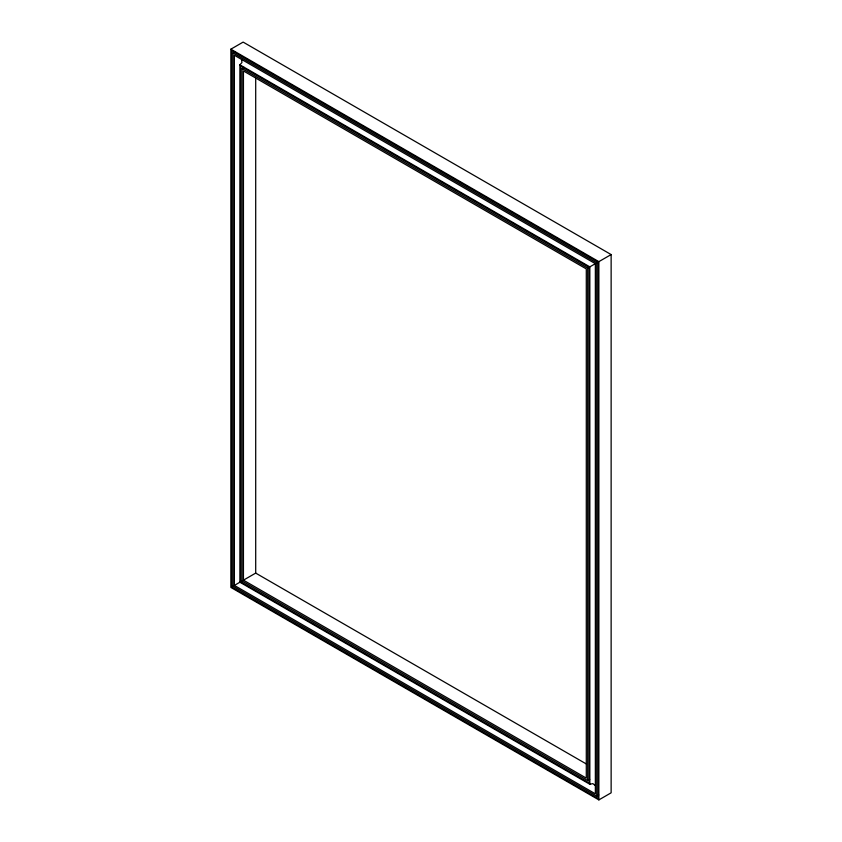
<?xml version="1.0" encoding="UTF-8"?>
<svg xmlns="http://www.w3.org/2000/svg" width="842" height="842" viewBox="0 0 842 842"><rect width="100%" height="100%" fill="white"/><g stroke="black" fill="none" stroke-linecap="round" stroke-linejoin="round"><path stroke-width="1.26" d="M241.528 59.508L241.949 62.55L239.886 64.813L239.886 582.222L589.842 784.27L592.831 783.618L595.262 785.502M230.866 49.183L243.127 42.1L611.134 254.568L611.134 792.817L598.872 799.9L230.866 587.432L230.866 49.183L598.872 261.651L598.872 799.9M598.736 794.985L596.704 796.153L233.024 586.19L233.024 52.93L235.055 51.751M589.716 779.355L587.684 780.534L242.043 580.98L242.043 68.549L244.075 67.381M587.684 780.534L587.684 268.103L595.262 263.725M233.024 52.93L596.704 262.893L611.134 254.568M231.676 586.969L598.052 798.49L598.052 262.115L231.676 50.594L231.676 586.969L233.708 585.79M234.371 585.411L234.371 55.256L595.357 263.672L595.357 793.827L234.371 585.411L242.685 580.612M243.443 580.17L586.295 778.113L586.295 268.903L243.443 70.96L243.443 580.17L255.705 573.097L586.032 763.799M239.886 64.813L589.842 266.861L589.842 784.27M242.043 68.549L587.684 268.103M596.704 262.893L596.704 796.153M255.705 78.317L255.705 573.097M589.074 267.303L240.654 66.139L240.654 581.78L589.074 782.944L589.074 267.303"/></g></svg>
